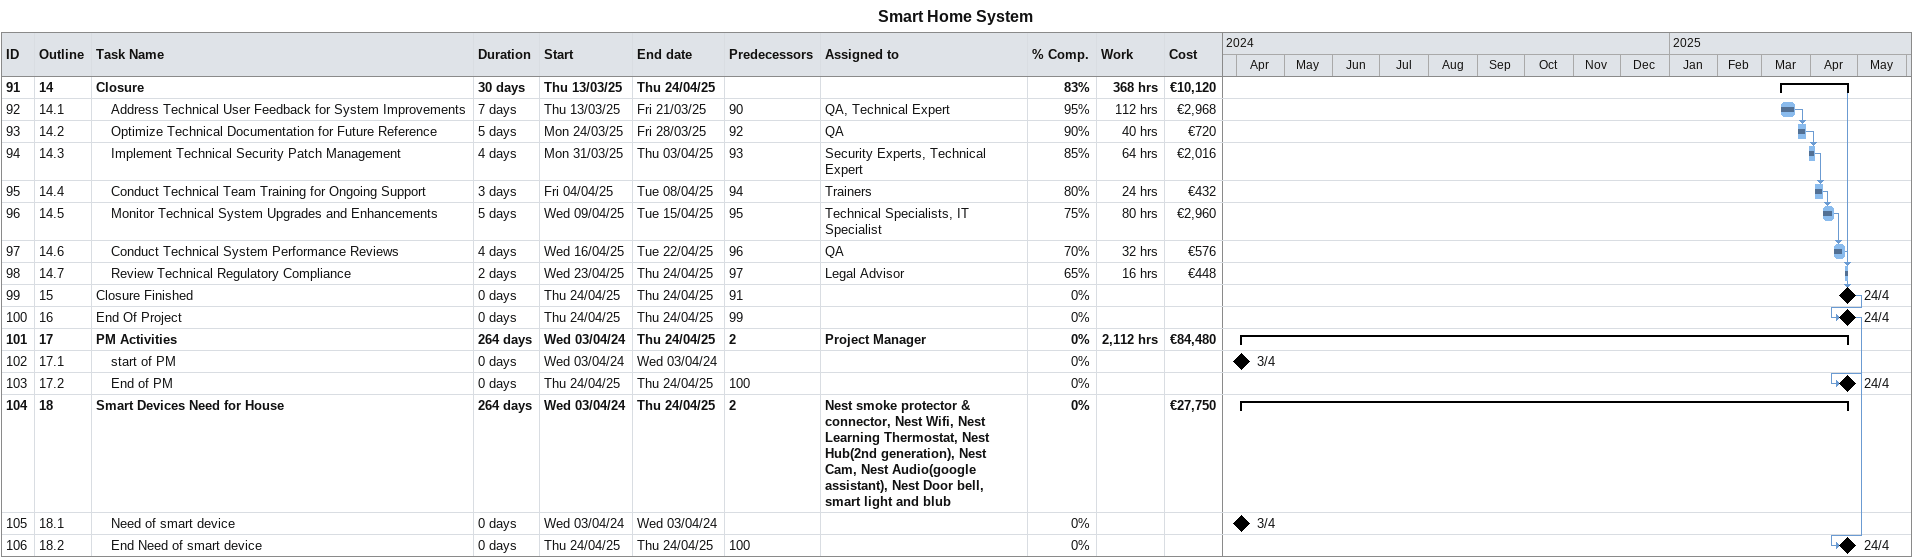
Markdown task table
Smart Home System

| ID | WBS | Task | Duration | Start | Finish | Predecessors | Resources | % complete | Work (h) | Cost (€) |
|---|---|---|---|---|---|---|---|---|---|---|
| 91 | 14 | **Closure** | 30d | 2025-03-13 | 2025-04-24 |  |  | 83 | 368 | 10120 |
| 92 | 14.1 | Address Technical User Feedback for System Improvements | 7d | 2025-03-13 | 2025-03-21 | 90 | QA, Technical Expert | 95 | 112 | 2968 |
| 93 | 14.2 | Optimize Technical Documentation for Future Reference | 5d | 2025-03-24 | 2025-03-28 | 92 | QA | 90 | 40 | 720 |
| 94 | 14.3 | Implement Technical Security Patch Management | 4d | 2025-03-31 | 2025-04-03 | 93 | Security Experts, Technical Expert | 85 | 64 | 2016 |
| 95 | 14.4 | Conduct Technical Team Training for Ongoing Support | 3d | 2025-04-04 | 2025-04-08 | 94 | Trainers | 80 | 24 | 432 |
| 96 | 14.5 | Monitor Technical System Upgrades and Enhancements | 5d | 2025-04-09 | 2025-04-15 | 95 | Technical Specialists, IT Specialist | 75 | 80 | 2960 |
| 97 | 14.6 | Conduct Technical System Performance Reviews | 4d | 2025-04-16 | 2025-04-22 | 96 | QA | 70 | 32 | 576 |
| 98 | 14.7 | Review Technical Regulatory Compliance | 2d | 2025-04-23 | 2025-04-24 | 97 | Legal Advisor | 65 | 16 | 448 |
| 99 | 15 | Closure Finished | 0d | 2025-04-24 | 2025-04-24 | 91 |  | 0 |  |  |
| 100 | 16 | End Of Project | 0d | 2025-04-24 | 2025-04-24 | 99 |  | 0 |  |  |
| 101 | 17 | **PM Activities** | 264d | 2024-04-03 | 2025-04-24 | 2 | Project Manager | 0 | 2112 | 84480 |
| 102 | 17.1 | start of PM | 0d | 2024-04-03 | 2024-04-03 |  |  | 0 |  |  |
| 103 | 17.2 | End of PM | 0d | 2025-04-24 | 2025-04-24 | 100 |  | 0 |  |  |
| 104 | 18 | **Smart Devices Need for House** | 264d | 2024-04-03 | 2025-04-24 | 2 | Nest smoke protector & connector, Nest Wifi, Nest Learning Thermostat, Nest Hub(2nd generation), Nest Cam, Nest Audio(google assistant), Nest Door bell, smart light and blub | 0 |  | 27750 |
| 105 | 18.1 | Need of smart device | 0d | 2024-04-03 | 2024-04-03 |  |  | 0 |  |  |
| 106 | 18.2 | End Need of smart device | 0d | 2025-04-24 | 2025-04-24 | 100 |  | 0 |  |  |
